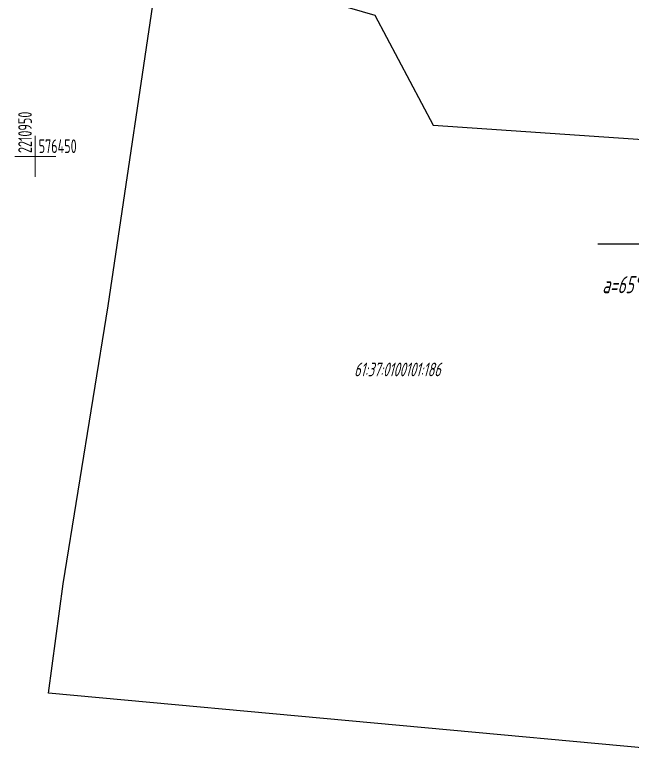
# Model space of a CAD drawing. Extents: x 2208637 to 2213412, y 575334 to 577367.
# Drawn here: x 2210948.5 to 2210993.7, y 576406.3 to 576460.4 of the extents above; entities that cross this region are included whole.
import ezdxf

# ---------------------------------------------------------------- set-up
doc = ezdxf.new("R2010")
doc.units = 0
doc.header["$LTSCALE"] = 0.5
doc.layers.get('0').update_dxf_attribs({"lineweight": 25})
for name, color, linetype, lineweight in [('ИИ_ГРАНИЦЫ_ЗЕМЛЕПОЛЬЗОВАТЕЛЕЙ', 7, 'Continuous', 25), ('ИИ_КООРДИНАТНАЯ_СЕТКА', 3, 'Continuous', 25), ('ИИ_ТРАССЫ_КЛС', 5, 'Continuous', 40)]:
    doc.layers.add(name, color=color, linetype=linetype, lineweight=lineweight)
doc.styles.add('D431', font='', dxfattribs={"height": 1})
doc.styles.add('GOST 2.304', font='cs_gost2304.shx', dxfattribs={"width": 0.8, "oblique": 15})
doc.styles.get('D431').set_extended_font_data('D431', italic=True)
doc.linetypes.add('2000_485_1', pattern='A,34.5,[1,Topography.shx,S=1.5,R=120,X=0.5,Y=-0.87],-0.01,[1,Topography.shx,S=1.5,R=0,X=-0.25,Y=0.43],0,[3,Topography.shx,S=1,R=0,X=0.5,Y=0],-0.01,[1,Topography.shx,S=1.5,R=60,X=0.5,Y=-0.87],-1,34.5', length=70.02)

# ---------------------------------------------------------------- blocks, each defined once
blk = doc.blocks.new('P765D02B024394AEB850A075B7AFD29')
at = {"color": 0, "linetype": '2000_485_1', "lineweight": -2, "flags": 128}
blk.add_lwpolyline([(2210998.66, 576406.31), (2210950.96, 576410.71), (2210952.04, 576418.7), (2210955.34, 576439.07), (2210959.17, 576464.9), (2210974.87, 576460.35), (2210979.13, 576452.28), (2211008.06, 576450.32)], close=True, dxfattribs=at)
at = {"color": 0, "lineweight": -2, "flags": 1}
for tag in ['Адрес (местоположение) участка', 'Дата постановки на учет', 'Тип объекта', 'Статус записи о ЗУ по справочнику', 'Кадастровый номер, обозначение, учетный номер объекта', 'Кадастровый номер квартала', 'Вид разрешенного использования по классификатору', 'Площадь, кв.м', 'Категория земель', 'Вид использования по документу', 'Кадастровая стоимость']:
    blk.add_attdef(tag, (0, 0), '', height=0.2, dxfattribs=at)
blk = doc.blocks.new('500_12')
at = {"color": 0, "linetype": 'Continuous', "lineweight": -2, "flags": 128}
for points in [[(0, 3), (0, -3)], [(-3, 0), (3, 0)]]:
    blk.add_lwpolyline(points, dxfattribs=at)
at = {"color": 7, "linetype": 'Continuous', "lineweight": -2, "style": 'D431'}
blk.add_attdef('Вертикальная_подпись', (-0.5, 0.5), '', height=2, rotation=90, dxfattribs=at)
blk.add_attdef('Горизонтальная_подпись', (0.5, 0.5), '', height=2, dxfattribs=at)

msp = doc.modelspace()

# ---------------------------------------------------------------- linework, layer by layer
at = {"layer": 'ИИ_ТРАССЫ_КЛС', "lineweight": 25, "flags": 128}
msp.add_lwpolyline([(2211038.21, 576497.155), (2211001.547, 576443.569), (2210991.178, 576443.569)], dxfattribs=at)

# ---------------------------------------------------------------- wipeouts: each hides what was drawn before it
at = {"lineweight": 0}
for points, layer in [([(2210973.393, 576433.835), (2210981.721, 576433.835), (2210981.721, 576435.033), (2210973.393, 576435.033)], 'ИИ_ГРАНИЦЫ_ЗЕМЛЕПОЛЬЗОВАТЕЛЕЙ'), ([(2210949.82, 576450.3), (2210949.82, 576454.22), (2210948.603, 576454.22), (2210948.603, 576450.3)], 'ИИ_КООРДИНАТНАЯ_СЕТКА'), ([(2210950.3, 576450.18), (2210953.88, 576450.18), (2210953.88, 576451.378), (2210950.3, 576451.378)], 'ИИ_КООРДИНАТНАЯ_СЕТКА'), ([(2210991.576, 576439.901), (2211001.301, 576439.901), (2211001.301, 576441.423), (2210991.576, 576441.423)], 'ИИ_ТРАССЫ_КЛС')]:
    msp.add_wipeout(points, dxfattribs=at).dxf.layer = layer

# ---------------------------------------------------------------- next in the draw order: block references
at = {"layer": 'ИИ_ГРАНИЦЫ_ЗЕМЛЕПОЛЬЗОВАТЕЛЕЙ'}
ref = msp.add_blockref('P765D02B024394AEB850A075B7AFD29', (0, 0), dxfattribs=at)
ref.add_attrib('Кадастровый номер, обозначение, учетный номер объекта', '61:37:0100101:186', (2210973.343, 576433.905), dxfattribs={"layer": '0', "color": 0, "lineweight": -2, "height": 1, "style": 'GOST 2.304', "oblique": 15, "width": 0.8})
at = {"layer": 'ИИ_КООРДИНАТНАЯ_СЕТКА', "color": 3, "lineweight": 20}
ref = msp.add_blockref('500_12', (2210950, 576450), dxfattribs=dict(at, xscale=0.5, yscale=0.5, zscale=0.5))
ref.add_attrib('Горизонтальная_подпись', '576450', (2210950.25, 576450.25), dxfattribs={"layer": '0', "color": 7, "linetype": 'Continuous', "lineweight": -2, "height": 1, "style": 'GOST 2.304', "width": 0.8})
ref.add_attrib('Вертикальная_подпись', '2210950', (2210949.75, 576450.25), dxfattribs={"layer": '0', "color": 7, "linetype": 'Continuous', "lineweight": -2, "height": 1, "rotation": 90, "style": 'GOST 2.304', "width": 0.8})

# ---------------------------------------------------------------- next in the draw order: texts
at = {"layer": 'ИИ_ТРАССЫ_КЛС', "lineweight": 25, "style": 'GOST 2.304', "oblique": 15, "width": 0.8}
msp.add_text("а=65°27'Право", height=1.25, dxfattribs=at).set_placement((2210991.504, 576439.989))

doc.saveas('drawing.dxf')
